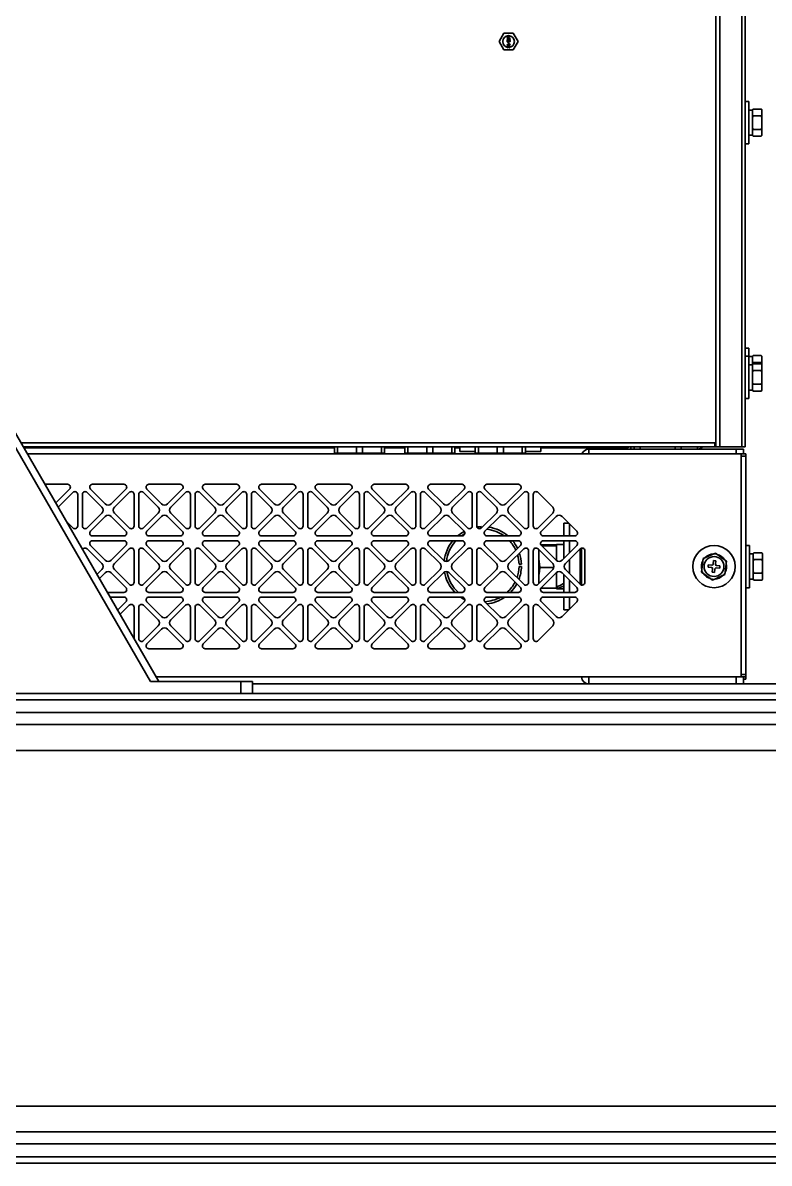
# Model space of a CAD drawing. Header units: millimetres. Extents: x 32496 to 166256, y 3504 to 23939.
# Drawn here: x 48378.8 to 48696.6, y 15003.3 to 15488.8 of the extents above; entities that cross this region are included whole.
import ezdxf

# ---------------------------------------------------------------- set-up
doc = ezdxf.new("R2010")
doc.units = ezdxf.units.MM
doc.layers.get('0').update_dxf_attribs({"lineweight": 35})

msp = doc.modelspace()

# ---------------------------------------------------------------- linework, layer by layer
at = {"linetype": 'Continuous'}
for p, q in [((48673.94, 15308.349), (48673.94, 17321.349)), ((48675.64, 17321.349), (48675.64, 15308.349)), ((48684.94, 15308.349), (48684.94, 16303.849)), ((47936.64, 16074.374), (48436.64, 15208.349)), ((47936.64, 16068.374), (48433.176, 15208.349)), ((48686.34, 15693.718), (48686.34, 15448.981)), ((48581.598, 15480.849), (48583.619, 15484.349)), ((48587.66, 15484.349), (48583.619, 15484.349)), ((48584.99, 15483.049), (48586.29, 15483.049)), ((48584.99, 15482.886), (48584.99, 15483.049)), ((48586.013, 15482.886), (48584.99, 15482.886)), ((48586.013, 15482.886), (48584.99, 15482.507)), ((48584.99, 15482.29), (48584.99, 15482.507)), ((48584.99, 15482.29), (48586.013, 15481.911)), ((48584.99, 15481.911), (48586.013, 15481.911)), ((48584.99, 15481.749), (48584.99, 15481.911)), ((48586.29, 15481.749), (48584.99, 15481.749)), ((48585.128, 15482.399), (48586.29, 15482.805)), ((48586.29, 15481.992), (48585.128, 15482.399)), ((48586.29, 15483.049), (48586.29, 15482.805)), ((48586.29, 15481.992), (48586.29, 15481.749)), ((48587.66, 15484.349), (48589.681, 15480.849)), ((48583.619, 15477.349), (48581.598, 15480.849)), ((48583.619, 15477.349), (48587.66, 15477.349)), ((48585.017, 15481.234), (48584.99, 15481.099)), ((48584.99, 15480.963), (48584.99, 15481.099)), ((48584.99, 15480.963), (48585.017, 15480.828)), ((48584.99, 15479.582), (48586.068, 15479.582)), ((48584.99, 15479.419), (48584.99, 15479.582)), ((48586.29, 15479.419), (48584.99, 15479.419)), ((48584.99, 15479.203), (48585.128, 15479.203)), ((48584.99, 15478.228), (48584.99, 15479.203)), ((48585.128, 15478.228), (48584.99, 15478.228)), ((48585.1, 15481.369), (48585.017, 15481.234)), ((48585.017, 15480.828), (48585.1, 15480.692)), ((48585.211, 15481.451), (48585.1, 15481.369)), ((48585.1, 15480.692), (48585.211, 15480.611)), ((48585.128, 15481.126), (48585.156, 15481.207)), ((48585.128, 15481.126), (48585.128, 15480.936)), ((48585.156, 15480.855), (48585.128, 15480.936)), ((48585.82, 15478.444), (48585.128, 15479.203)), ((48585.128, 15478.986), (48585.737, 15478.309)), ((48585.128, 15478.986), (48585.128, 15478.228)), ((48585.156, 15481.207), (48585.211, 15481.288)), ((48585.211, 15480.774), (48585.156, 15480.855)), ((48585.349, 15481.505), (48585.211, 15481.451)), ((48585.211, 15481.288), (48585.294, 15481.342)), ((48585.294, 15480.719), (48585.211, 15480.774)), ((48585.211, 15480.611), (48585.349, 15480.557)), ((48585.294, 15481.342), (48585.377, 15481.369)), ((48585.377, 15480.692), (48585.294, 15480.719)), ((48585.543, 15481.532), (48585.349, 15481.505)), ((48585.488, 15480.557), (48585.349, 15480.557)), ((48585.46, 15481.369), (48585.377, 15481.369)), ((48585.377, 15480.692), (48585.46, 15480.692)), ((48585.405, 15480.178), (48585.598, 15480.178)), ((48585.405, 15480.124), (48585.405, 15480.178)), ((48585.598, 15480.124), (48585.405, 15480.124)), ((48585.46, 15481.369), (48585.543, 15481.342)), ((48585.543, 15480.719), (48585.46, 15480.692)), ((48585.488, 15480.34), (48585.46, 15480.313)), ((48585.46, 15480.313), (48585.598, 15480.178)), ((48585.598, 15480.124), (48585.46, 15479.988)), ((48585.46, 15479.988), (48585.488, 15479.961)), ((48585.488, 15480.557), (48585.626, 15480.611)), ((48585.654, 15480.178), (48585.488, 15480.34)), ((48585.488, 15479.961), (48585.654, 15480.124)), ((48585.543, 15481.532), (48585.737, 15481.532)), ((48585.543, 15481.342), (48585.598, 15481.288)), ((48585.598, 15480.774), (48585.543, 15480.719)), ((48585.598, 15481.288), (48585.654, 15481.207)), ((48585.654, 15480.855), (48585.598, 15480.774)), ((48585.626, 15480.611), (48585.709, 15480.692)), ((48585.654, 15481.207), (48585.681, 15481.126)), ((48585.681, 15480.936), (48585.654, 15480.855)), ((48585.82, 15480.34), (48585.654, 15480.178)), ((48585.654, 15480.124), (48585.82, 15479.961)), ((48585.737, 15481.397), (48585.681, 15481.397)), ((48585.792, 15481.234), (48585.681, 15481.397)), ((48585.681, 15480.936), (48585.681, 15481.126)), ((48585.709, 15480.692), (48585.792, 15480.828)), ((48585.709, 15480.178), (48585.847, 15480.313)), ((48585.709, 15480.178), (48585.903, 15480.178)), ((48585.903, 15480.124), (48585.709, 15480.124)), ((48585.847, 15479.988), (48585.709, 15480.124)), ((48585.93, 15481.505), (48585.737, 15481.532)), ((48585.737, 15481.397), (48585.903, 15481.369)), ((48585.737, 15478.309), (48585.82, 15478.255)), ((48585.82, 15481.099), (48585.792, 15481.234)), ((48585.792, 15480.828), (48585.82, 15480.963)), ((48585.82, 15481.099), (48585.82, 15480.963)), ((48585.847, 15480.313), (48585.82, 15480.34)), ((48585.82, 15479.961), (48585.847, 15479.988)), ((48585.93, 15478.39), (48585.82, 15478.444)), ((48585.82, 15478.255), (48585.93, 15478.228)), ((48585.875, 15479.744), (48586.096, 15479.744)), ((48585.875, 15479.744), (48586.068, 15479.582)), ((48585.903, 15481.369), (48585.986, 15481.342)), ((48585.903, 15480.178), (48585.903, 15480.124)), ((48586.068, 15481.451), (48585.93, 15481.505)), ((48585.93, 15478.39), (48585.986, 15478.39)), ((48585.986, 15478.228), (48585.93, 15478.228)), ((48585.986, 15481.342), (48586.068, 15481.288)), ((48586.068, 15480.801), (48585.986, 15480.747)), ((48585.986, 15480.611), (48585.986, 15480.747)), ((48585.986, 15480.611), (48586.068, 15480.638)), ((48586.096, 15479.149), (48585.986, 15479.176)), ((48585.986, 15479.04), (48585.986, 15479.176)), ((48585.986, 15479.04), (48586.068, 15478.986)), ((48586.068, 15478.444), (48585.986, 15478.39)), ((48585.986, 15478.228), (48586.096, 15478.255)), ((48586.179, 15481.369), (48586.068, 15481.451)), ((48586.068, 15481.288), (48586.124, 15481.207)), ((48586.124, 15480.882), (48586.068, 15480.801)), ((48586.068, 15480.638), (48586.179, 15480.719)), ((48586.068, 15478.986), (48586.124, 15478.905)), ((48586.124, 15478.526), (48586.068, 15478.444)), ((48586.29, 15479.582), (48586.096, 15479.744)), ((48586.207, 15479.04), (48586.096, 15479.149)), ((48586.096, 15478.255), (48586.207, 15478.363)), ((48586.124, 15481.207), (48586.151, 15481.126)), ((48586.151, 15480.963), (48586.124, 15480.882)), ((48586.124, 15478.905), (48586.151, 15478.769)), ((48586.151, 15478.661), (48586.124, 15478.526)), ((48586.151, 15480.963), (48586.151, 15481.126)), ((48586.151, 15478.661), (48586.151, 15478.769)), ((48586.262, 15481.234), (48586.179, 15481.369)), ((48586.179, 15480.719), (48586.262, 15480.855)), ((48586.262, 15478.932), (48586.207, 15479.04)), ((48586.207, 15478.363), (48586.262, 15478.472)), ((48586.29, 15481.099), (48586.262, 15481.234)), ((48586.262, 15480.855), (48586.29, 15480.99)), ((48586.29, 15478.742), (48586.262, 15478.932)), ((48586.262, 15478.472), (48586.29, 15478.634)), ((48586.29, 15481.099), (48586.29, 15480.99)), ((48586.29, 15479.582), (48586.29, 15479.419)), ((48586.29, 15478.742), (48586.29, 15478.634)), ((48589.681, 15480.849), (48587.66, 15477.349)), ((48686.34, 15455.349), (48687.94, 15455.349)), ((48687.94, 15437.349), (48687.94, 15455.349)), ((48686.34, 15448.981), (48686.34, 15443.718)), ((48687.94, 15451.699), (48689.54, 15451.699)), ((48689.54, 15451.822), (48689.84, 15452.122)), ((48689.54, 15440.875), (48689.54, 15451.822)), ((48689.84, 15452.122), (48693.24, 15452.122)), ((48689.84, 15449.235), (48693.24, 15449.235)), ((48693.54, 15451.822), (48693.24, 15452.122)), ((48693.54, 15440.875), (48693.54, 15451.822)), ((48686.34, 15443.718), (48686.34, 15308.349)), ((48689.84, 15443.462), (48693.24, 15443.462)), ((48687.94, 15440.999), (48689.54, 15440.999)), ((48689.54, 15440.875), (48689.84, 15440.575)), ((48689.84, 15440.575), (48693.24, 15440.575)), ((48693.54, 15440.875), (48693.24, 15440.575)), ((48686.34, 15437.349), (48687.94, 15437.349)), ((48686.34, 15350.349), (48687.94, 15350.349)), ((48686.34, 15346.849), (48687.94, 15346.849)), ((48687.94, 15346.849), (48687.94, 15350.349)), ((48687.94, 15328.849), (48687.94, 15346.849)), ((48687.94, 15346.699), (48689.54, 15346.699)), ((48689.54, 15346.822), (48689.811, 15347.093)), ((48689.54, 15343.322), (48689.54, 15346.822)), ((48689.84, 15347.122), (48693.24, 15347.122)), ((48693.54, 15346.822), (48693.269, 15347.093)), ((48693.54, 15343.322), (48693.54, 15346.822)), ((48687.94, 15343.199), (48689.54, 15343.199)), ((48689.54, 15343.322), (48689.84, 15343.622)), ((48689.54, 15332.375), (48689.54, 15343.322)), ((48689.84, 15344.191), (48693.24, 15344.191)), ((48689.84, 15343.622), (48693.24, 15343.622)), ((48693.54, 15343.322), (48693.24, 15343.622)), ((48693.54, 15332.375), (48693.54, 15343.322)), ((48689.84, 15340.735), (48693.24, 15340.735)), ((48687.94, 15332.499), (48689.54, 15332.499)), ((48689.54, 15332.375), (48689.84, 15332.075)), ((48689.84, 15334.962), (48693.24, 15334.962)), ((48689.84, 15332.075), (48693.24, 15332.075)), ((48693.54, 15332.375), (48693.24, 15332.075)), ((48686.34, 15328.849), (48687.94, 15328.849)), ((48377.923, 15310.049), (48673.44, 15310.049)), ((48378.905, 15308.349), (48675.64, 15308.349)), ((48511.473, 15307.849), (48379.193, 15307.849)), ((48511.473, 15305.582), (48511.473, 15308.349)), ((48512.792, 15305.582), (48512.792, 15308.349)), ((48520.821, 15305.582), (48520.821, 15308.349)), ((48523.458, 15305.582), (48523.458, 15308.349)), ((48531.488, 15305.582), (48531.488, 15308.349)), ((48532.806, 15305.582), (48532.806, 15308.349)), ((48541.473, 15307.849), (48532.806, 15307.849)), ((48541.473, 15305.582), (48541.473, 15308.349)), ((48542.792, 15305.582), (48542.792, 15308.349)), ((48550.821, 15305.582), (48550.821, 15308.349)), ((48553.458, 15305.582), (48553.458, 15308.349)), ((48561.488, 15305.582), (48561.488, 15308.349)), ((48562.806, 15305.582), (48562.806, 15308.349)), ((48564.89, 15307.849), (48562.806, 15307.849)), ((48564.89, 15306.349), (48564.89, 15308.349)), ((48571.473, 15305.582), (48571.473, 15308.349)), ((48572.792, 15305.582), (48572.792, 15308.349)), ((48580.821, 15305.582), (48580.821, 15308.349)), ((48583.458, 15305.582), (48583.458, 15308.349)), ((48591.488, 15305.582), (48591.488, 15308.349)), ((48592.806, 15305.582), (48592.806, 15308.349)), ((48599.39, 15306.349), (48599.39, 15308.349)), ((48636.64, 15307.849), (48599.39, 15307.849)), ((48685.64, 15307.349), (48619.84, 15307.349)), ((48619.84, 15305.349), (48619.84, 15307.349)), ((48636.24, 15307.349), (48636.24, 15307.849)), ((48636.64, 15307.849), (48636.64, 15308.349)), ((48637.74, 15307.349), (48637.74, 15308.349)), ((48639.14, 15307.349), (48639.14, 15308.349)), ((48641.64, 15307.349), (48641.64, 15308.349)), ((48656.64, 15307.349), (48656.64, 15308.349)), ((48659.14, 15307.349), (48659.14, 15308.349)), ((48666.14, 15308.349), (48666.14, 15307.349)), ((48673.44, 15308.349), (48673.44, 15310.049)), ((48675.64, 15308.349), (48686.34, 15308.349)), ((48682.64, 15305.349), (48682.64, 15307.349)), ((48685.64, 15307.349), (48685.64, 15305.349)), ((48380.637, 15305.349), (48686.64, 15305.349)), ((48511.473, 15305.582), (48532.806, 15305.582)), ((48541.473, 15305.582), (48562.806, 15305.582)), ((48564.89, 15306.349), (48571.473, 15306.349)), ((48571.473, 15305.582), (48592.806, 15305.582)), ((48592.806, 15306.349), (48599.39, 15306.349)), ((48684.64, 15304.349), (48684.64, 15305.349)), ((48686.64, 15304.349), (48684.64, 15304.349)), ((48684.64, 15211.349), (48684.64, 15304.349)), ((48686.64, 15210.349), (48686.64, 15305.349)), ((48397.828, 15292.349), (48388.142, 15292.349)), ((48421.828, 15292.349), (48408.451, 15292.349)), ((48445.828, 15292.349), (48432.451, 15292.349)), ((48469.828, 15292.349), (48456.451, 15292.349)), ((48493.828, 15292.349), (48480.451, 15292.349)), ((48517.828, 15292.349), (48504.451, 15292.349)), ((48541.828, 15292.349), (48528.451, 15292.349)), ((48565.828, 15292.349), (48552.451, 15292.349)), ((48589.828, 15292.349), (48576.451, 15292.349)), ((48392.748, 15284.371), (48398.677, 15290.3)), ((48400.091, 15288.886), (48393.827, 15282.621)), ((48402.14, 15274.66), (48402.14, 15288.037)), ((48404.14, 15288.037), (48404.14, 15274.66)), ((48412.453, 15282.621), (48406.188, 15288.886)), ((48407.603, 15290.3), (48413.867, 15284.036)), ((48416.413, 15284.036), (48422.677, 15290.3)), ((48424.091, 15288.886), (48417.827, 15282.621)), ((48426.14, 15274.66), (48426.14, 15288.037)), ((48428.14, 15288.037), (48428.14, 15274.66)), ((48436.453, 15282.621), (48430.188, 15288.886)), ((48431.603, 15290.3), (48437.867, 15284.036)), ((48440.413, 15284.036), (48446.677, 15290.3)), ((48448.091, 15288.886), (48441.827, 15282.621)), ((48450.14, 15274.66), (48450.14, 15288.037)), ((48452.14, 15288.037), (48452.14, 15274.66)), ((48460.453, 15282.621), (48454.188, 15288.886)), ((48455.603, 15290.3), (48461.867, 15284.036)), ((48464.413, 15284.036), (48470.677, 15290.3)), ((48472.091, 15288.886), (48465.827, 15282.621)), ((48474.14, 15274.66), (48474.14, 15288.037)), ((48476.14, 15288.037), (48476.14, 15274.66)), ((48484.453, 15282.621), (48478.188, 15288.886)), ((48479.603, 15290.3), (48485.867, 15284.036)), ((48488.413, 15284.036), (48494.677, 15290.3)), ((48496.091, 15288.886), (48489.827, 15282.621)), ((48498.14, 15274.66), (48498.14, 15288.037)), ((48500.14, 15288.037), (48500.14, 15274.66)), ((48508.453, 15282.621), (48502.188, 15288.886)), ((48503.603, 15290.3), (48509.867, 15284.036)), ((48512.413, 15284.036), (48518.677, 15290.3)), ((48520.091, 15288.886), (48513.827, 15282.621)), ((48522.14, 15274.66), (48522.14, 15288.037)), ((48524.14, 15288.037), (48524.14, 15274.66)), ((48532.453, 15282.621), (48526.188, 15288.886)), ((48527.603, 15290.3), (48533.867, 15284.036)), ((48536.413, 15284.036), (48542.677, 15290.3)), ((48544.091, 15288.886), (48537.827, 15282.621)), ((48546.14, 15274.66), (48546.14, 15288.037)), ((48548.14, 15288.037), (48548.14, 15274.66)), ((48556.453, 15282.621), (48550.188, 15288.886)), ((48551.603, 15290.3), (48557.867, 15284.036)), ((48560.413, 15284.036), (48566.677, 15290.3)), ((48568.091, 15288.886), (48561.827, 15282.621)), ((48570.14, 15274.66), (48570.14, 15288.037)), ((48572.14, 15288.037), (48572.14, 15274.66)), ((48580.453, 15282.621), (48574.188, 15288.886)), ((48575.603, 15290.3), (48581.867, 15284.036)), ((48584.413, 15284.036), (48590.677, 15290.3)), ((48592.091, 15288.886), (48585.827, 15282.621)), ((48594.14, 15274.66), (48594.14, 15288.037)), ((48596.14, 15288.037), (48596.14, 15274.66)), ((48604.453, 15282.621), (48598.188, 15288.886)), ((48406.188, 15273.811), (48412.453, 15280.076)), ((48413.867, 15278.662), (48407.603, 15272.397)), ((48422.677, 15272.397), (48416.413, 15278.662)), ((48417.827, 15280.076), (48424.091, 15273.811)), ((48430.188, 15273.811), (48436.453, 15280.076)), ((48437.867, 15278.662), (48431.603, 15272.397)), ((48446.677, 15272.397), (48440.413, 15278.662)), ((48441.827, 15280.076), (48448.091, 15273.811)), ((48454.188, 15273.811), (48460.453, 15280.076)), ((48461.867, 15278.662), (48455.603, 15272.397)), ((48470.677, 15272.397), (48464.413, 15278.662)), ((48465.827, 15280.076), (48472.091, 15273.811)), ((48478.188, 15273.811), (48484.453, 15280.076)), ((48485.867, 15278.662), (48479.603, 15272.397)), ((48494.677, 15272.397), (48488.413, 15278.662)), ((48489.827, 15280.076), (48496.091, 15273.811)), ((48502.188, 15273.811), (48508.453, 15280.076)), ((48509.867, 15278.662), (48503.603, 15272.397)), ((48518.677, 15272.397), (48512.413, 15278.662)), ((48513.827, 15280.076), (48520.091, 15273.811)), ((48526.188, 15273.811), (48532.453, 15280.076)), ((48533.867, 15278.662), (48527.603, 15272.397)), ((48542.677, 15272.397), (48536.413, 15278.662)), ((48537.827, 15280.076), (48544.091, 15273.811)), ((48550.188, 15273.811), (48556.453, 15280.076)), ((48557.867, 15278.662), (48551.603, 15272.397)), ((48566.677, 15272.397), (48560.413, 15278.662)), ((48561.827, 15280.076), (48568.091, 15273.811)), ((48574.188, 15273.811), (48580.453, 15280.076)), ((48581.867, 15278.662), (48575.603, 15272.397)), ((48590.677, 15272.397), (48584.413, 15278.662)), ((48585.827, 15280.076), (48592.091, 15273.811)), ((48598.188, 15273.811), (48604.453, 15280.076)), ((48605.867, 15278.662), (48599.603, 15272.397)), ((48614.677, 15272.397), (48608.413, 15278.662)), ((48397.142, 15276.76), (48400.091, 15273.811)), ((48574.14, 15273.772), (48574.14, 15274.341)), ((48609.14, 15275.849), (48611.226, 15275.849)), ((48609.14, 15275.849), (48609.14, 15270.349)), ((48611.64, 15270.349), (48611.64, 15275.434)), ((48408.451, 15270.349), (48421.828, 15270.349)), ((48421.828, 15268.349), (48408.451, 15268.349)), ((48432.451, 15270.349), (48445.828, 15270.349)), ((48445.828, 15268.349), (48432.451, 15268.349)), ((48456.451, 15270.349), (48469.828, 15270.349)), ((48469.828, 15268.349), (48456.451, 15268.349)), ((48480.451, 15270.349), (48493.828, 15270.349)), ((48493.828, 15268.349), (48480.451, 15268.349)), ((48504.451, 15270.349), (48517.828, 15270.349)), ((48517.828, 15268.349), (48504.451, 15268.349)), ((48528.451, 15270.349), (48541.828, 15270.349)), ((48541.828, 15268.349), (48528.451, 15268.349)), ((48552.451, 15270.349), (48565.828, 15270.349)), ((48565.828, 15268.349), (48552.451, 15268.349)), ((48576.451, 15270.349), (48589.828, 15270.349)), ((48589.828, 15268.349), (48576.451, 15268.349)), ((48600.451, 15270.349), (48613.828, 15270.349)), ((48613.828, 15268.349), (48600.451, 15268.349)), ((48609.14, 15268.349), (48609.14, 15260.763)), ((48611.64, 15263.263), (48611.64, 15268.349)), ((48412.453, 15258.621), (48406.188, 15264.886)), ((48407.603, 15266.3), (48413.867, 15260.036)), ((48416.413, 15260.036), (48422.677, 15266.3)), ((48424.091, 15264.886), (48417.827, 15258.621)), ((48426.14, 15250.66), (48426.14, 15264.037)), ((48428.14, 15264.037), (48428.14, 15250.66)), ((48436.453, 15258.621), (48430.188, 15264.886)), ((48431.603, 15266.3), (48437.867, 15260.036)), ((48440.413, 15260.036), (48446.677, 15266.3)), ((48448.091, 15264.886), (48441.827, 15258.621)), ((48450.14, 15250.66), (48450.14, 15264.037)), ((48452.14, 15264.037), (48452.14, 15250.66)), ((48460.453, 15258.621), (48454.188, 15264.886)), ((48455.603, 15266.3), (48461.867, 15260.036)), ((48464.413, 15260.036), (48470.677, 15266.3)), ((48472.091, 15264.886), (48465.827, 15258.621)), ((48474.14, 15250.66), (48474.14, 15264.037)), ((48476.14, 15264.037), (48476.14, 15250.66)), ((48484.453, 15258.621), (48478.188, 15264.886)), ((48479.603, 15266.3), (48485.867, 15260.036)), ((48488.413, 15260.036), (48494.677, 15266.3)), ((48496.091, 15264.886), (48489.827, 15258.621)), ((48498.14, 15250.66), (48498.14, 15264.037)), ((48500.14, 15264.037), (48500.14, 15250.66)), ((48508.453, 15258.621), (48502.188, 15264.886)), ((48503.603, 15266.3), (48509.867, 15260.036)), ((48512.413, 15260.036), (48518.677, 15266.3)), ((48520.091, 15264.886), (48513.827, 15258.621)), ((48522.14, 15250.66), (48522.14, 15264.037)), ((48524.14, 15264.037), (48524.14, 15250.66)), ((48532.453, 15258.621), (48526.188, 15264.886)), ((48527.603, 15266.3), (48533.867, 15260.036)), ((48536.413, 15260.036), (48542.677, 15266.3)), ((48544.091, 15264.886), (48537.827, 15258.621)), ((48546.14, 15250.66), (48546.14, 15264.037)), ((48548.14, 15264.037), (48548.14, 15250.66)), ((48556.453, 15258.621), (48550.188, 15264.886)), ((48551.603, 15266.3), (48557.867, 15260.036)), ((48560.413, 15260.036), (48566.677, 15266.3)), ((48568.091, 15264.886), (48561.827, 15258.621)), ((48570.14, 15250.66), (48570.14, 15264.037)), ((48572.14, 15264.037), (48572.14, 15250.66)), ((48580.453, 15258.621), (48574.188, 15264.886)), ((48575.603, 15266.3), (48581.867, 15260.036)), ((48584.413, 15260.036), (48590.677, 15266.3)), ((48592.091, 15264.886), (48585.827, 15258.621)), ((48594.14, 15250.66), (48594.14, 15264.037)), ((48596.14, 15264.037), (48596.14, 15250.66)), ((48604.453, 15258.621), (48598.188, 15264.886)), ((48598.54, 15264.534), (48598.54, 15250.163)), ((48599.416, 15266.551), (48606.04, 15266.551)), ((48599.603, 15266.3), (48605.867, 15260.036)), ((48599.771, 15266.132), (48606.04, 15266.132)), ((48609.14, 15266.799), (48606.04, 15266.799)), ((48606.04, 15266.799), (48606.04, 15266.228)), ((48606.04, 15264.037), (48606.04, 15266.228)), ((48606.04, 15264.037), (48606.04, 15259.894)), ((48608.413, 15260.036), (48614.677, 15266.3)), ((48616.091, 15264.886), (48609.827, 15258.621)), ((48616.14, 15264.925), (48616.14, 15249.772)), ((48616.64, 15264.849), (48616.14, 15264.849)), ((48616.64, 15249.505), (48616.64, 15265.192)), ((48618.14, 15250.66), (48618.14, 15264.037)), ((48686.64, 15266.349), (48688.24, 15266.349)), ((48688.24, 15248.349), (48688.24, 15266.349)), ((48590.132, 15258.349), (48591.132, 15258.349)), ((48611.64, 15254.263), (48611.64, 15260.434)), ((48667.861, 15255.009), (48668.475, 15260.75)), ((48668.475, 15260.75), (48673.753, 15263.089)), ((48672.749, 15258.396), (48672.908, 15259.888)), ((48672.908, 15259.888), (48673.903, 15259.781)), ((48673.903, 15259.781), (48673.743, 15258.29)), ((48673.753, 15263.089), (48678.418, 15259.688)), ((48677.805, 15253.947), (48678.418, 15259.688)), ((48688.24, 15262.699), (48689.84, 15262.699)), ((48689.84, 15262.822), (48690.092, 15263.075)), ((48689.84, 15251.875), (48689.84, 15262.822)), ((48690.092, 15263.075), (48690.14, 15263.122)), ((48690.14, 15263.122), (48693.54, 15263.122)), ((48690.14, 15260.307), (48693.54, 15260.307)), ((48693.587, 15263.075), (48693.54, 15263.122)), ((48693.84, 15262.822), (48693.587, 15263.075)), ((48693.84, 15251.875), (48693.84, 15262.822)), ((48410.317, 15253.94), (48412.453, 15256.076)), ((48413.867, 15254.662), (48411.353, 15252.147)), ((48422.677, 15248.397), (48416.413, 15254.662)), ((48417.827, 15256.076), (48424.091, 15249.811)), ((48430.188, 15249.811), (48436.453, 15256.076)), ((48437.867, 15254.662), (48431.603, 15248.397)), ((48446.677, 15248.397), (48440.413, 15254.662)), ((48441.827, 15256.076), (48448.091, 15249.811)), ((48454.188, 15249.811), (48460.453, 15256.076)), ((48461.867, 15254.662), (48455.603, 15248.397)), ((48470.677, 15248.397), (48464.413, 15254.662)), ((48465.827, 15256.076), (48472.091, 15249.811)), ((48478.188, 15249.811), (48484.453, 15256.076)), ((48485.867, 15254.662), (48479.603, 15248.397)), ((48494.677, 15248.397), (48488.413, 15254.662)), ((48489.827, 15256.076), (48496.091, 15249.811)), ((48502.188, 15249.811), (48508.453, 15256.076)), ((48509.867, 15254.662), (48503.603, 15248.397)), ((48518.677, 15248.397), (48512.413, 15254.662)), ((48513.827, 15256.076), (48520.091, 15249.811)), ((48526.188, 15249.811), (48532.453, 15256.076)), ((48533.867, 15254.662), (48527.603, 15248.397)), ((48542.677, 15248.397), (48536.413, 15254.662)), ((48537.827, 15256.076), (48544.091, 15249.811)), ((48550.188, 15249.811), (48556.453, 15256.076)), ((48557.867, 15254.662), (48551.603, 15248.397)), ((48566.677, 15248.397), (48560.413, 15254.662)), ((48561.827, 15256.076), (48568.091, 15249.811)), ((48574.188, 15249.811), (48580.453, 15256.076)), ((48581.867, 15254.662), (48575.603, 15248.397)), ((48590.677, 15248.397), (48584.413, 15254.662)), ((48585.827, 15256.076), (48592.091, 15249.811)), ((48591.132, 15257.349), (48590.132, 15257.349)), ((48598.188, 15249.811), (48604.453, 15256.076)), ((48599.047, 15256.93), (48604.925, 15256.93)), ((48605.867, 15254.662), (48599.603, 15248.397)), ((48606.04, 15254.803), (48606.04, 15250.152)), ((48614.677, 15248.397), (48608.413, 15254.662)), ((48609.14, 15253.934), (48609.14, 15246.349)), ((48609.827, 15256.076), (48616.091, 15249.811)), ((48672.526, 15251.608), (48667.861, 15255.009)), ((48670.601, 15257.117), (48670.707, 15258.111)), ((48672.092, 15256.958), (48670.601, 15257.117)), ((48670.707, 15258.111), (48672.199, 15257.952)), ((48672.377, 15254.916), (48672.536, 15256.407)), ((48673.371, 15254.81), (48672.377, 15254.916)), ((48677.805, 15253.947), (48672.526, 15251.608)), ((48673.531, 15256.301), (48673.371, 15254.81)), ((48675.572, 15256.586), (48674.081, 15256.745)), ((48674.187, 15257.74), (48675.679, 15257.58)), ((48675.679, 15257.58), (48675.572, 15256.586)), ((48690.14, 15254.535), (48693.54, 15254.535)), ((48606.04, 15248.146), (48606.04, 15250.152)), ((48611.64, 15246.349), (48611.64, 15251.434)), ((48616.14, 15249.849), (48616.64, 15249.849)), ((48688.24, 15251.999), (48689.84, 15251.999)), ((48689.84, 15251.875), (48690.092, 15251.622)), ((48690.14, 15251.576), (48693.54, 15251.576)), ((48693.84, 15251.875), (48693.587, 15251.622)), ((48414.7, 15246.349), (48421.828, 15246.349)), ((48421.828, 15244.349), (48415.855, 15244.349)), ((48432.451, 15246.349), (48445.828, 15246.349)), ((48445.828, 15244.349), (48432.451, 15244.349)), ((48456.451, 15246.349), (48469.828, 15246.349)), ((48469.828, 15244.349), (48456.451, 15244.349)), ((48480.451, 15246.349), (48493.828, 15246.349)), ((48493.828, 15244.349), (48480.451, 15244.349)), ((48504.451, 15246.349), (48517.828, 15246.349)), ((48517.828, 15244.349), (48504.451, 15244.349)), ((48528.451, 15246.349), (48541.828, 15246.349)), ((48541.828, 15244.349), (48528.451, 15244.349)), ((48552.451, 15246.349), (48565.828, 15246.349)), ((48565.828, 15244.349), (48552.451, 15244.349)), ((48576.451, 15246.349), (48589.828, 15246.349)), ((48589.828, 15244.349), (48576.451, 15244.349)), ((48599.416, 15248.146), (48606.04, 15248.146)), ((48600.451, 15246.349), (48613.828, 15246.349)), ((48613.828, 15244.349), (48600.451, 15244.349)), ((48606.04, 15248.146), (48606.04, 15247.899)), ((48609.14, 15247.899), (48606.04, 15247.899)), ((48609.14, 15244.349), (48609.14, 15238.849)), ((48611.64, 15239.263), (48611.64, 15244.349)), ((48686.64, 15248.349), (48688.24, 15248.349)), ((48419.102, 15238.725), (48422.677, 15242.3)), ((48424.091, 15240.886), (48420.137, 15236.932)), ((48426.14, 15226.66), (48426.14, 15240.037)), ((48428.14, 15240.037), (48428.14, 15226.66)), ((48436.453, 15234.621), (48430.188, 15240.886)), ((48431.603, 15242.3), (48437.867, 15236.036)), ((48440.413, 15236.036), (48446.677, 15242.3)), ((48448.091, 15240.886), (48441.827, 15234.621)), ((48450.14, 15226.66), (48450.14, 15240.037)), ((48452.14, 15240.037), (48452.14, 15226.66)), ((48460.453, 15234.621), (48454.188, 15240.886)), ((48455.603, 15242.3), (48461.867, 15236.036)), ((48464.413, 15236.036), (48470.677, 15242.3)), ((48472.091, 15240.886), (48465.827, 15234.621)), ((48474.14, 15226.66), (48474.14, 15240.037)), ((48476.14, 15240.037), (48476.14, 15226.66)), ((48484.453, 15234.621), (48478.188, 15240.886)), ((48479.603, 15242.3), (48485.867, 15236.036)), ((48488.413, 15236.036), (48494.677, 15242.3)), ((48496.091, 15240.886), (48489.827, 15234.621)), ((48498.14, 15226.66), (48498.14, 15240.037)), ((48500.14, 15240.037), (48500.14, 15226.66)), ((48508.453, 15234.621), (48502.188, 15240.886)), ((48503.603, 15242.3), (48509.867, 15236.036)), ((48512.413, 15236.036), (48518.677, 15242.3)), ((48520.091, 15240.886), (48513.827, 15234.621)), ((48522.14, 15226.66), (48522.14, 15240.037)), ((48524.14, 15240.037), (48524.14, 15226.66)), ((48532.453, 15234.621), (48526.188, 15240.886)), ((48527.603, 15242.3), (48533.867, 15236.036)), ((48536.413, 15236.036), (48542.677, 15242.3)), ((48544.091, 15240.886), (48537.827, 15234.621)), ((48546.14, 15226.66), (48546.14, 15240.037)), ((48548.14, 15240.037), (48548.14, 15226.66)), ((48556.453, 15234.621), (48550.188, 15240.886)), ((48551.603, 15242.3), (48557.867, 15236.036)), ((48560.413, 15236.036), (48566.677, 15242.3)), ((48568.091, 15240.886), (48561.827, 15234.621)), ((48570.14, 15226.66), (48570.14, 15240.037)), ((48572.14, 15240.037), (48572.14, 15226.66)), ((48580.453, 15234.621), (48574.188, 15240.886)), ((48575.603, 15242.3), (48581.867, 15236.036)), ((48584.413, 15236.036), (48590.677, 15242.3)), ((48592.091, 15240.886), (48585.827, 15234.621)), ((48594.14, 15226.66), (48594.14, 15240.037)), ((48596.14, 15240.037), (48596.14, 15226.66)), ((48604.453, 15234.621), (48598.188, 15240.886)), ((48599.603, 15242.3), (48605.867, 15236.036)), ((48608.413, 15236.036), (48614.677, 15242.3)), ((48609.14, 15238.849), (48611.226, 15238.849)), ((48430.188, 15225.811), (48436.453, 15232.076)), ((48437.867, 15230.662), (48431.603, 15224.397)), ((48446.677, 15224.397), (48440.413, 15230.662)), ((48441.827, 15232.076), (48448.091, 15225.811)), ((48454.188, 15225.811), (48460.453, 15232.076)), ((48461.867, 15230.662), (48455.603, 15224.397)), ((48470.677, 15224.397), (48464.413, 15230.662)), ((48465.827, 15232.076), (48472.091, 15225.811)), ((48478.188, 15225.811), (48484.453, 15232.076)), ((48485.867, 15230.662), (48479.603, 15224.397)), ((48494.677, 15224.397), (48488.413, 15230.662)), ((48489.827, 15232.076), (48496.091, 15225.811)), ((48502.188, 15225.811), (48508.453, 15232.076)), ((48509.867, 15230.662), (48503.603, 15224.397)), ((48518.677, 15224.397), (48512.413, 15230.662)), ((48513.827, 15232.076), (48520.091, 15225.811)), ((48526.188, 15225.811), (48532.453, 15232.076)), ((48533.867, 15230.662), (48527.603, 15224.397)), ((48542.677, 15224.397), (48536.413, 15230.662)), ((48537.827, 15232.076), (48544.091, 15225.811)), ((48550.188, 15225.811), (48556.453, 15232.076)), ((48557.867, 15230.662), (48551.603, 15224.397)), ((48566.677, 15224.397), (48560.413, 15230.662)), ((48561.827, 15232.076), (48568.091, 15225.811)), ((48574.188, 15225.811), (48580.453, 15232.076)), ((48581.867, 15230.662), (48575.603, 15224.397)), ((48590.677, 15224.397), (48584.413, 15230.662)), ((48585.827, 15232.076), (48592.091, 15225.811)), ((48598.188, 15225.811), (48604.453, 15232.076)), ((48432.451, 15222.349), (48445.828, 15222.349)), ((48456.451, 15222.349), (48469.828, 15222.349)), ((48480.451, 15222.349), (48493.828, 15222.349)), ((48504.451, 15222.349), (48517.828, 15222.349)), ((48528.451, 15222.349), (48541.828, 15222.349)), ((48552.451, 15222.349), (48565.828, 15222.349)), ((48576.451, 15222.349), (48589.828, 15222.349)), ((48435.485, 15210.349), (48686.64, 15210.349)), ((48619.84, 15210.349), (48619.84, 15207.349)), ((48682.64, 15207.349), (48682.64, 15210.349)), ((48684.64, 15211.349), (48686.64, 15211.349)), ((48684.64, 15210.349), (48684.64, 15211.349)), ((48685.64, 15210.349), (48685.64, 15209.758)), ((48686.64, 15209.349), (48686.64, 15210.349)), ((48433.176, 15208.349), (48476.64, 15208.349)), ((48471.64, 15203.349), (48471.64, 15208.349)), ((48476.64, 15203.349), (48476.64, 15208.349)), ((48891.64, 15207.349), (48476.64, 15207.349)), ((48685.64, 15209.758), (48685.64, 15207.349)), ((48686.64, 15209.349), (48685.64, 15209.349)), ((51717.14, 15200.629), (40048.64, 15200.629)), ((48476.64, 15203.349), (48281.17, 15203.349)), ((48891.64, 15203.349), (48471.64, 15203.349)), ((51717.14, 15195.156), (40048.64, 15195.156)), ((51071.64, 15190.039), (40098.64, 15190.039)), ((51071.64, 15179.094), (40098.64, 15179.094)), ((52008.64, 15027.604), (40172.64, 15027.604)), ((52008.64, 15016.658), (40172.64, 15016.658)), ((52008.64, 15011.541), (40172.64, 15011.541)), ((52008.64, 15006.069), (40172.64, 15006.069)), ((52008.64, 15003.349), (40172.64, 15003.349))]:
    msp.add_line(p, q, dxfattribs=at)
for centre, radius in [((48585.64, 15480.849), 2.5), ((48673.14, 15257.349), 9), ((48673.14, 15257.349), 4.25)]:
    msp.add_circle(centre, radius, dxfattribs=at)
for centre, radius, start, end in [((48690.782, 15449.548), 3.555, 39.13645, 39.50132), ((48692.298, 15443.15), 3.556, 219.13644, 219.50078), ((48692.355, 15344.531), 3.608, 140.86438, 141.29004), ((48693.676, 15343.344), 5.384, 135.4351, 135.87611), ((48689.402, 15343.342), 5.386, 44.1239, 44.56491), ((48690.726, 15344.532), 3.606, 38.70995, 39.13363), ((48690.782, 15341.048), 3.555, 39.13645, 39.50132), ((48692.298, 15334.65), 3.556, 219.13644, 219.50078), ((48619.84, 15304.149), 3.2, 90, 157.85234), ((48666.14, 15310.349), 3, 270, 317.70579), ((48397.828, 15291.149), 1.2, 315, 90), ((48408.451, 15291.149), 1.2, 90, 225), ((48421.828, 15291.149), 1.2, 315, 90), ((48432.451, 15291.149), 1.2, 90, 225), ((48445.828, 15291.149), 1.2, 315, 90), ((48456.451, 15291.149), 1.2, 90, 225), ((48469.828, 15291.149), 1.2, 315, 90), ((48480.451, 15291.149), 1.2, 90, 225), ((48493.828, 15291.149), 1.2, 315, 90), ((48504.451, 15291.149), 1.2, 90, 225), ((48517.828, 15291.149), 1.2, 315, 90), ((48528.451, 15291.149), 1.2, 90, 225), ((48541.828, 15291.149), 1.2, 315, 90), ((48552.451, 15291.149), 1.2, 90, 225), ((48565.828, 15291.149), 1.2, 315, 90), ((48576.451, 15291.149), 1.2, 90, 225), ((48589.828, 15291.149), 1.2, 315, 90), ((48400.94, 15288.037), 1.2, 0, 135), ((48405.34, 15288.037), 1.2, 45, 180), ((48424.94, 15288.037), 1.2, 0, 135), ((48429.34, 15288.037), 1.2, 45, 180), ((48448.94, 15288.037), 1.2, 0, 135), ((48453.34, 15288.037), 1.2, 45, 180), ((48472.94, 15288.037), 1.2, 0, 135), ((48477.34, 15288.037), 1.2, 45, 180), ((48496.94, 15288.037), 1.2, 0, 135), ((48501.34, 15288.037), 1.2, 45, 180), ((48520.94, 15288.037), 1.2, 0, 135), ((48525.34, 15288.037), 1.2, 45, 180), ((48544.94, 15288.037), 1.2, 0, 135), ((48549.34, 15288.037), 1.2, 45, 180), ((48568.94, 15288.037), 1.2, 0, 135), ((48573.34, 15288.037), 1.2, 45, 180), ((48592.94, 15288.037), 1.2, 0, 135), ((48597.34, 15288.037), 1.2, 45, 180), ((48411.18, 15281.349), 1.8, 315, 45), ((48415.14, 15285.308), 1.8, 225, 315), ((48419.1, 15281.349), 1.8, 135, 225), ((48435.18, 15281.349), 1.8, 315, 45), ((48439.14, 15285.308), 1.8, 225, 315), ((48443.1, 15281.349), 1.8, 135, 225), ((48459.18, 15281.349), 1.8, 315, 45), ((48463.14, 15285.308), 1.8, 225, 315), ((48467.1, 15281.349), 1.8, 135, 225), ((48483.18, 15281.349), 1.8, 315, 45), ((48487.14, 15285.308), 1.8, 225, 315), ((48491.1, 15281.349), 1.8, 135, 225), ((48507.18, 15281.349), 1.8, 315, 45), ((48511.14, 15285.308), 1.8, 225, 315), ((48515.1, 15281.349), 1.8, 135, 225), ((48531.18, 15281.349), 1.8, 315, 45), ((48535.14, 15285.308), 1.8, 225, 315), ((48539.1, 15281.349), 1.8, 135, 225), ((48555.18, 15281.349), 1.8, 315, 45), ((48559.14, 15285.308), 1.8, 225, 315), ((48563.1, 15281.349), 1.8, 135, 225), ((48579.18, 15281.349), 1.8, 315, 45), ((48583.14, 15285.308), 1.8, 225, 315), ((48587.1, 15281.349), 1.8, 135, 225), ((48603.18, 15281.349), 1.8, 315, 45), ((48415.14, 15277.389), 1.8, 45, 135), ((48439.14, 15277.389), 1.8, 45, 135), ((48463.14, 15277.389), 1.8, 45, 135), ((48487.14, 15277.389), 1.8, 45, 135), ((48511.14, 15277.389), 1.8, 45, 135), ((48535.14, 15277.389), 1.8, 45, 135), ((48559.14, 15277.389), 1.8, 45, 135), ((48583.14, 15277.389), 1.8, 45, 135), ((48607.14, 15277.389), 1.8, 45, 135), ((48400.94, 15274.66), 1.2, 225, 0), ((48405.34, 15274.66), 1.2, 180, 315), ((48424.94, 15274.66), 1.2, 225, 0), ((48429.34, 15274.66), 1.2, 180, 315), ((48448.94, 15274.66), 1.2, 225, 0), ((48453.34, 15274.66), 1.2, 180, 315), ((48472.94, 15274.66), 1.2, 225, 0), ((48477.34, 15274.66), 1.2, 180, 315), ((48496.94, 15274.66), 1.2, 225, 0), ((48501.34, 15274.66), 1.2, 180, 315), ((48520.94, 15274.66), 1.2, 225, 0), ((48525.34, 15274.66), 1.2, 180, 315), ((48544.94, 15274.66), 1.2, 225, 0), ((48549.34, 15274.66), 1.2, 180, 315), ((48568.94, 15274.66), 1.2, 225, 0), ((48573.34, 15274.66), 1.2, 180, 315), ((48574.64, 15257.849), 16.5, 91.7365, 98.34437), ((48574.64, 15257.849), 15.5, 53.86236, 83.34372), ((48574.64, 15257.849), 16.5, 49.33265, 80.64875), ((48592.94, 15274.66), 1.2, 225, 0), ((48597.34, 15274.66), 1.2, 180, 315), ((48408.451, 15271.549), 1.2, 135, 270), ((48408.451, 15267.149), 1.2, 90, 225), ((48421.828, 15271.549), 1.2, 270, 45), ((48421.828, 15267.149), 1.2, 315, 90), ((48432.451, 15271.549), 1.2, 135, 270), ((48432.451, 15267.149), 1.2, 90, 225), ((48445.828, 15271.549), 1.2, 270, 45), ((48445.828, 15267.149), 1.2, 315, 90), ((48456.451, 15271.549), 1.2, 135, 270), ((48456.451, 15267.149), 1.2, 90, 225), ((48469.828, 15271.549), 1.2, 270, 45), ((48469.828, 15267.149), 1.2, 315, 90), ((48480.451, 15271.549), 1.2, 135, 270), ((48480.451, 15267.149), 1.2, 90, 225), ((48493.828, 15271.549), 1.2, 270, 45), ((48493.828, 15267.149), 1.2, 315, 90), ((48504.451, 15271.549), 1.2, 135, 270), ((48504.451, 15267.149), 1.2, 90, 225), ((48517.828, 15271.549), 1.2, 270, 45), ((48517.828, 15267.149), 1.2, 315, 90), ((48528.451, 15271.549), 1.2, 135, 270), ((48528.451, 15267.149), 1.2, 90, 225), ((48541.828, 15271.549), 1.2, 270, 45), ((48541.828, 15267.149), 1.2, 315, 90), ((48552.451, 15271.549), 1.2, 135, 270), ((48552.451, 15267.149), 1.2, 90, 225), ((48574.64, 15257.849), 16.5, 140.44975, 173.3933), ((48574.64, 15257.849), 15.5, 137.2859, 173.80278), ((48574.64, 15257.849), 16.5, 118.62579, 130.66828), ((48574.64, 15257.849), 15.5, 119.58808, 126.13774), ((48565.828, 15271.549), 1.2, 270, 45), ((48565.828, 15267.149), 1.2, 315, 90), ((48576.451, 15271.549), 1.2, 135, 270), ((48576.451, 15267.149), 1.2, 90, 225), ((48574.64, 15257.849), 15.5, 24.72813, 42.71334), ((48574.64, 15257.849), 16.5, 26.02129, 39.54966), ((48589.828, 15271.549), 1.2, 270, 45), ((48589.828, 15267.149), 1.2, 315, 90), ((48600.451, 15271.549), 1.2, 135, 270), ((48600.451, 15267.149), 1.2, 90, 225), ((48613.828, 15271.549), 1.2, 270, 45), ((48613.828, 15267.149), 1.2, 315, 90), ((48405.34, 15264.037), 1.2, 45, 158.11406), ((48424.94, 15264.037), 1.2, 0, 135), ((48429.34, 15264.037), 1.2, 45, 180), ((48448.94, 15264.037), 1.2, 0, 135), ((48453.34, 15264.037), 1.2, 45, 180), ((48472.94, 15264.037), 1.2, 0, 135), ((48477.34, 15264.037), 1.2, 45, 180), ((48496.94, 15264.037), 1.2, 0, 135), ((48501.34, 15264.037), 1.2, 45, 180), ((48520.94, 15264.037), 1.2, 0, 135), ((48525.34, 15264.037), 1.2, 45, 180), ((48544.94, 15264.037), 1.2, 0, 135), ((48549.34, 15264.037), 1.2, 45, 180), ((48568.94, 15264.037), 1.2, 0, 135), ((48573.34, 15264.037), 1.2, 45, 180), ((48592.94, 15264.037), 1.2, 0, 135), ((48597.34, 15264.037), 1.2, 45, 180), ((48616.94, 15264.037), 1.2, 0, 135), ((48411.18, 15257.349), 1.8, 315, 45), ((48415.14, 15261.308), 1.8, 225, 315), ((48419.1, 15257.349), 1.8, 135, 225), ((48435.18, 15257.349), 1.8, 315, 45), ((48439.14, 15261.308), 1.8, 225, 315), ((48443.1, 15257.349), 1.8, 135, 225), ((48459.18, 15257.349), 1.8, 315, 45), ((48463.14, 15261.308), 1.8, 225, 315), ((48467.1, 15257.349), 1.8, 135, 225), ((48483.18, 15257.349), 1.8, 315, 45), ((48487.14, 15261.308), 1.8, 225, 315), ((48491.1, 15257.349), 1.8, 135, 225), ((48507.18, 15257.349), 1.8, 315, 45), ((48511.14, 15261.308), 1.8, 225, 315), ((48515.1, 15257.349), 1.8, 135, 225), ((48531.18, 15257.349), 1.8, 315, 45), ((48535.14, 15261.308), 1.8, 225, 315), ((48539.1, 15257.349), 1.8, 135, 225), ((48555.18, 15257.349), 1.8, 315, 45), ((48559.14, 15261.308), 1.8, 225, 315), ((48563.1, 15257.349), 1.8, 135, 225), ((48579.18, 15257.349), 1.8, 315, 45), ((48583.14, 15261.308), 1.8, 225, 315), ((48587.1, 15257.349), 1.8, 135, 225), ((48574.64, 15257.849), 15.5, 1.84857, 16.59242), ((48574.64, 15257.849), 16.5, 1.7365, 18.45898), ((48603.18, 15257.349), 1.8, 315, 45), ((48607.14, 15261.308), 1.8, 225, 315), ((48611.1, 15257.349), 1.8, 135, 225), ((48673.14, 15257.349), 5.35, 153.06137, 194.74076), ((48673.14, 15257.349), 5.474, 137.90862, 149.89351), ((48673.14, 15257.349), 5.35, 93.06137, 134.74076), ((48672.252, 15258.449), 0.5, 263.90106, 353.90106), ((48673.14, 15257.349), 5.474, 77.90862, 89.89351), ((48673.14, 15257.349), 5.35, 33.06137, 74.74076), ((48673.14, 15257.349), 5.474, 17.90862, 29.89351), ((48673.14, 15257.349), 5.35, 333.06137, 14.74076), ((48415.14, 15253.389), 1.8, 45, 135), ((48439.14, 15253.389), 1.8, 45, 135), ((48463.14, 15253.389), 1.8, 45, 135), ((48487.14, 15253.389), 1.8, 45, 135), ((48511.14, 15253.389), 1.8, 45, 135), ((48535.14, 15253.389), 1.8, 45, 135), ((48559.14, 15253.389), 1.8, 45, 135), ((48574.64, 15257.849), 16.5, 189.86055, 224.2208), ((48574.64, 15257.849), 15.5, 189.98795, 227.98818), ((48583.14, 15253.389), 1.8, 45, 135), ((48574.64, 15257.849), 15.5, 340.45195, 358.15143), ((48574.64, 15257.849), 16.5, 338.81204, 358.2635), ((48607.14, 15253.389), 1.8, 45, 135), ((48673.14, 15257.349), 5.474, 197.90862, 209.89351), ((48673.14, 15257.349), 5.35, 213.06137, 254.74076), ((48672.039, 15256.461), 0.5, 353.90106, 83.90106), ((48673.14, 15257.349), 5.35, 273.06137, 314.74076), ((48674.028, 15256.248), 0.5, 83.90106, 173.90106), ((48674.24, 15258.237), 0.5, 173.90106, 263.90106), ((48673.14, 15257.349), 5.474, 317.90862, 329.89351), ((48424.94, 15250.66), 1.2, 225, 0), ((48429.34, 15250.66), 1.2, 180, 315), ((48448.94, 15250.66), 1.2, 225, 0), ((48453.34, 15250.66), 1.2, 180, 315), ((48472.94, 15250.66), 1.2, 225, 0), ((48477.34, 15250.66), 1.2, 180, 315), ((48496.94, 15250.66), 1.2, 225, 0), ((48501.34, 15250.66), 1.2, 180, 315), ((48520.94, 15250.66), 1.2, 225, 0), ((48525.34, 15250.66), 1.2, 180, 315), ((48544.94, 15250.66), 1.2, 225, 0), ((48549.34, 15250.66), 1.2, 180, 315), ((48568.94, 15250.66), 1.2, 225, 0), ((48573.34, 15250.66), 1.2, 180, 315), ((48574.64, 15257.849), 15.5, 312.01146, 332.49855), ((48574.64, 15257.849), 16.5, 315.78045, 331.41617), ((48592.94, 15250.66), 1.2, 225, 0), ((48597.34, 15250.66), 1.2, 180, 315), ((48616.94, 15250.66), 1.2, 225, 0), ((48673.14, 15257.349), 5.474, 257.90862, 269.89351), ((48692.69, 15254.177), 3.64, 218.44669, 218.90617), ((48690.989, 15254.177), 3.639, 321.08629, 321.55327), ((48421.828, 15247.549), 1.2, 270, 45), ((48421.828, 15243.149), 1.2, 315, 90), ((48432.451, 15247.549), 1.2, 135, 270), ((48432.451, 15243.149), 1.2, 90, 225), ((48445.828, 15247.549), 1.2, 270, 45), ((48445.828, 15243.149), 1.2, 315, 90), ((48456.451, 15247.549), 1.2, 135, 270), ((48456.451, 15243.149), 1.2, 90, 225), ((48469.828, 15247.549), 1.2, 270, 45), ((48469.828, 15243.149), 1.2, 315, 90), ((48480.451, 15247.549), 1.2, 135, 270), ((48480.451, 15243.149), 1.2, 90, 225), ((48493.828, 15247.549), 1.2, 270, 45), ((48493.828, 15243.149), 1.2, 315, 90), ((48504.451, 15247.549), 1.2, 135, 270), ((48504.451, 15243.149), 1.2, 90, 225), ((48517.828, 15247.549), 1.2, 270, 45), ((48517.828, 15243.149), 1.2, 315, 90), ((48528.451, 15247.549), 1.2, 135, 270), ((48528.451, 15243.149), 1.2, 90, 225), ((48541.828, 15247.549), 1.2, 270, 45), ((48541.828, 15243.149), 1.2, 315, 90), ((48552.451, 15247.549), 1.2, 135, 270), ((48552.451, 15243.149), 1.2, 90, 225), ((48574.64, 15257.849), 16.5, 235.01545, 242.49204), ((48565.828, 15247.549), 1.2, 270, 45), ((48565.828, 15243.149), 1.2, 315, 90), ((48576.451, 15247.549), 1.2, 135, 270), ((48576.451, 15243.149), 1.2, 90, 225), ((48574.64, 15257.849), 15.5, 273.30073, 299.28249), ((48574.64, 15257.849), 16.5, 276.26197, 304.98489), ((48589.828, 15247.549), 1.2, 270, 45), ((48589.828, 15243.149), 1.2, 315, 90), ((48600.451, 15247.549), 1.2, 135, 270), ((48600.451, 15243.149), 1.2, 90, 225), ((48613.828, 15247.549), 1.2, 270, 45), ((48613.828, 15243.149), 1.2, 315, 90), ((48424.94, 15240.037), 1.2, 0, 135), ((48429.34, 15240.037), 1.2, 45, 180), ((48448.94, 15240.037), 1.2, 0, 135), ((48453.34, 15240.037), 1.2, 45, 180), ((48472.94, 15240.037), 1.2, 0, 135), ((48477.34, 15240.037), 1.2, 45, 180), ((48496.94, 15240.037), 1.2, 0, 135), ((48501.34, 15240.037), 1.2, 45, 180), ((48520.94, 15240.037), 1.2, 0, 135), ((48525.34, 15240.037), 1.2, 45, 180), ((48544.94, 15240.037), 1.2, 0, 135), ((48549.34, 15240.037), 1.2, 45, 180), ((48568.94, 15240.037), 1.2, 0, 135), ((48573.34, 15240.037), 1.2, 45, 180), ((48592.94, 15240.037), 1.2, 0, 135), ((48597.34, 15240.037), 1.2, 45, 180), ((48435.18, 15233.349), 1.8, 315, 45), ((48439.14, 15237.308), 1.8, 225, 315), ((48443.1, 15233.349), 1.8, 135, 225), ((48459.18, 15233.349), 1.8, 315, 45), ((48463.14, 15237.308), 1.8, 225, 315), ((48467.1, 15233.349), 1.8, 135, 225), ((48483.18, 15233.349), 1.8, 315, 45), ((48487.14, 15237.308), 1.8, 225, 315), ((48491.1, 15233.349), 1.8, 135, 225), ((48507.18, 15233.349), 1.8, 315, 45), ((48511.14, 15237.308), 1.8, 225, 315), ((48515.1, 15233.349), 1.8, 135, 225), ((48531.18, 15233.349), 1.8, 315, 45), ((48535.14, 15237.308), 1.8, 225, 315), ((48539.1, 15233.349), 1.8, 135, 225), ((48555.18, 15233.349), 1.8, 315, 45), ((48559.14, 15237.308), 1.8, 225, 315), ((48563.1, 15233.349), 1.8, 135, 225), ((48579.18, 15233.349), 1.8, 315, 45), ((48583.14, 15237.308), 1.8, 225, 315), ((48587.1, 15233.349), 1.8, 135, 225), ((48603.18, 15233.349), 1.8, 315, 45), ((48607.14, 15237.308), 1.8, 225, 315), ((48439.14, 15229.389), 1.8, 45, 135), ((48463.14, 15229.389), 1.8, 45, 135), ((48487.14, 15229.389), 1.8, 45, 135), ((48511.14, 15229.389), 1.8, 45, 135), ((48535.14, 15229.389), 1.8, 45, 135), ((48559.14, 15229.389), 1.8, 45, 135), ((48583.14, 15229.389), 1.8, 45, 135), ((48429.34, 15226.66), 1.2, 180, 315), ((48432.451, 15223.549), 1.2, 135, 270), ((48445.828, 15223.549), 1.2, 270, 45), ((48448.94, 15226.66), 1.2, 225, 0), ((48453.34, 15226.66), 1.2, 180, 315), ((48456.451, 15223.549), 1.2, 135, 270), ((48469.828, 15223.549), 1.2, 270, 45), ((48472.94, 15226.66), 1.2, 225, 0), ((48477.34, 15226.66), 1.2, 180, 315), ((48480.451, 15223.549), 1.2, 135, 270), ((48493.828, 15223.549), 1.2, 270, 45), ((48496.94, 15226.66), 1.2, 225, 0), ((48501.34, 15226.66), 1.2, 180, 315), ((48504.451, 15223.549), 1.2, 135, 270), ((48517.828, 15223.549), 1.2, 270, 45), ((48520.94, 15226.66), 1.2, 225, 0), ((48525.34, 15226.66), 1.2, 180, 315), ((48528.451, 15223.549), 1.2, 135, 270), ((48541.828, 15223.549), 1.2, 270, 45), ((48544.94, 15226.66), 1.2, 225, 0), ((48549.34, 15226.66), 1.2, 180, 315), ((48552.451, 15223.549), 1.2, 135, 270), ((48565.828, 15223.549), 1.2, 270, 45), ((48568.94, 15226.66), 1.2, 225, 0), ((48573.34, 15226.66), 1.2, 180, 315), ((48576.451, 15223.549), 1.2, 135, 270), ((48589.828, 15223.549), 1.2, 270, 45), ((48592.94, 15226.66), 1.2, 225, 0), ((48597.34, 15226.66), 1.2, 180, 315), ((48619.84, 15210.549), 3.2, 183.65496, 270)]:
    msp.add_arc(centre, radius, start, end, dxfattribs=at)
for centre, start_param, end_param in [((48606.934, 15257.349), -2.2092881, -1.8789298), ((48609.14, 15257.349), -2.4487921, -2.1145617)]:
    msp.add_ellipse(centre, major_axis=(8.087, 8.087), ratio=0.6045595, start_param=start_param, end_param=end_param, dxfattribs=at)
for points, knots in [([(48689.54, 15451.792), (48689.563, 15451.82), (48689.658, 15451.934), (48689.76, 15452.043), (48689.84, 15452.122)], [0, 0, 0, 0, 0.2445585, 1, 1, 1, 1]), ([(48689.84, 15449.235), (48689.813, 15449.262), (48689.709, 15449.368), (48689.61, 15449.479), (48689.54, 15449.565)], [0, 0, 0, 0, 0.2553524, 1, 1, 1, 1]), ([(48693.525, 15451.81), (48693.503, 15451.836), (48693.412, 15451.944), (48693.315, 15452.047), (48693.24, 15452.122)], [0, 0, 0, 0, 0.2448781, 1, 1, 1, 1]), ([(48693.24, 15449.235), (48693.267, 15449.262), (48693.371, 15449.368), (48693.47, 15449.479), (48693.54, 15449.565)], [0, 0, 0, 0, 0.2553532, 1, 1, 1, 1]), ([(48689.54, 15443.132), (48689.563, 15443.16), (48689.658, 15443.274), (48689.76, 15443.382), (48689.84, 15443.462)], [0, 0, 0, 0, 0.2445585, 1, 1, 1, 1]), ([(48693.54, 15443.132), (48693.517, 15443.16), (48693.421, 15443.274), (48693.319, 15443.382), (48693.24, 15443.462)], [0, 0, 0, 0, 0.2445585, 1, 1, 1, 1]), ([(48689.84, 15440.575), (48689.814, 15440.601), (48689.716, 15440.701), (48689.621, 15440.806), (48689.554, 15440.888)], [0, 0, 0, 0, 0.2550408, 1, 1, 1, 1]), ([(48693.24, 15440.575), (48693.267, 15440.602), (48693.371, 15440.708), (48693.47, 15440.819), (48693.54, 15440.905)], [0, 0, 0, 0, 0.2553532, 1, 1, 1, 1]), ([(48689.557, 15346.808), (48689.576, 15346.832), (48689.658, 15346.93), (48689.744, 15347.023), (48689.811, 15347.092)], [0, 0, 0, 0, 0.2454978, 1, 1, 1, 1]), ([(48693.523, 15346.808), (48693.503, 15346.832), (48693.422, 15346.93), (48693.336, 15347.023), (48693.269, 15347.092)], [0, 0, 0, 0, 0.2454961, 1, 1, 1, 1]), ([(48689.84, 15344.191), (48689.813, 15344.218), (48689.709, 15344.326), (48689.61, 15344.439), (48689.54, 15344.526)], [0, 0, 0, 0, 0.2552106, 1, 1, 1, 1]), ([(48689.54, 15343.292), (48689.563, 15343.32), (48689.658, 15343.434), (48689.76, 15343.543), (48689.84, 15343.622)], [0, 0, 0, 0, 0.2445585, 1, 1, 1, 1]), ([(48689.84, 15340.735), (48689.813, 15340.762), (48689.709, 15340.868), (48689.61, 15340.979), (48689.54, 15341.065)], [0, 0, 0, 0, 0.2553524, 1, 1, 1, 1]), ([(48693.24, 15344.191), (48693.267, 15344.218), (48693.371, 15344.326), (48693.47, 15344.439), (48693.54, 15344.526)], [0, 0, 0, 0, 0.2552114, 1, 1, 1, 1]), ([(48693.525, 15343.31), (48693.503, 15343.336), (48693.412, 15343.444), (48693.315, 15343.547), (48693.24, 15343.622)], [0, 0, 0, 0, 0.2448781, 1, 1, 1, 1]), ([(48693.24, 15340.735), (48693.267, 15340.762), (48693.371, 15340.868), (48693.47, 15340.979), (48693.54, 15341.065)], [0, 0, 0, 0, 0.2553532, 1, 1, 1, 1]), ([(48689.54, 15334.632), (48689.563, 15334.66), (48689.658, 15334.774), (48689.76, 15334.882), (48689.84, 15334.962)], [0, 0, 0, 0, 0.2445585, 1, 1, 1, 1]), ([(48689.84, 15332.075), (48689.814, 15332.101), (48689.716, 15332.201), (48689.621, 15332.306), (48689.554, 15332.388)], [0, 0, 0, 0, 0.2550408, 1, 1, 1, 1]), ([(48693.54, 15334.632), (48693.517, 15334.66), (48693.421, 15334.774), (48693.319, 15334.882), (48693.24, 15334.962)], [0, 0, 0, 0, 0.2445585, 1, 1, 1, 1]), ([(48693.24, 15332.075), (48693.267, 15332.102), (48693.371, 15332.208), (48693.47, 15332.319), (48693.54, 15332.405)], [0, 0, 0, 0, 0.2553532, 1, 1, 1, 1]), ([(48514.936, 15305.473), (48514.934, 15305.474), (48514.928, 15305.479), (48514.934, 15305.484), (48514.936, 15305.485)], [0, 0, 0, 0, 0.5007346, 1, 1, 1, 1]), ([(48544.936, 15305.473), (48544.934, 15305.474), (48544.928, 15305.479), (48544.934, 15305.484), (48544.936, 15305.485)], [0, 0, 0, 0, 0.5007346, 1, 1, 1, 1]), ([(48574.936, 15305.473), (48574.934, 15305.474), (48574.928, 15305.479), (48574.934, 15305.484), (48574.936, 15305.485)], [0, 0, 0, 0, 0.5007346, 1, 1, 1, 1]), ([(48598.54, 15261.531), (48598.54, 15260.759), (48598.635, 15259.213), (48598.891, 15257.687), (48599.047, 15256.93)], [0, 0, 0, 0, 0.4993642, 1, 1, 1, 1]), ([(48689.84, 15262.8), (48689.859, 15262.823), (48689.94, 15262.918), (48690.026, 15263.008), (48690.092, 15263.075)], [0, 0, 0, 0, 0.2450678, 1, 1, 1, 1]), ([(48690.14, 15260.307), (48690.113, 15260.334), (48690.009, 15260.437), (48689.91, 15260.545), (48689.84, 15260.629)], [0, 0, 0, 0, 0.2555906, 1, 1, 1, 1]), ([(48693.54, 15260.307), (48693.567, 15260.334), (48693.671, 15260.437), (48693.77, 15260.545), (48693.84, 15260.629)], [0, 0, 0, 0, 0.2555914, 1, 1, 1, 1]), ([(48693.84, 15262.8), (48693.82, 15262.823), (48693.739, 15262.918), (48693.654, 15263.008), (48693.587, 15263.075)], [0, 0, 0, 0, 0.245068, 1, 1, 1, 1]), ([(48599.047, 15256.93), (48598.891, 15256.207), (48598.635, 15254.751), (48598.54, 15253.275), (48598.54, 15252.538)], [0, 0, 0, 0, 0.5009076, 1, 1, 1, 1]), ([(48689.84, 15254.196), (48689.863, 15254.225), (48689.958, 15254.342), (48690.06, 15254.453), (48690.14, 15254.535)], [0, 0, 0, 0, 0.2447969, 1, 1, 1, 1]), ([(48693.84, 15254.196), (48693.817, 15254.225), (48693.721, 15254.342), (48693.619, 15254.453), (48693.54, 15254.535)], [0, 0, 0, 0, 0.2447969, 1, 1, 1, 1]), ([(48690.14, 15251.576), (48690.115, 15251.601), (48690.017, 15251.703), (48689.924, 15251.809), (48689.858, 15251.891)], [0, 0, 0, 0, 0.2547452, 1, 1, 1, 1]), ([(48693.54, 15251.576), (48693.565, 15251.601), (48693.662, 15251.703), (48693.755, 15251.809), (48693.821, 15251.891)], [0, 0, 0, 0, 0.2547399, 1, 1, 1, 1])]:
    msp.add_open_spline(points, degree=3, knots=knots, dxfattribs=at)
for points in [[(48689.54, 15448.576), (48689.631, 15448.799), (48689.732, 15449.019), (48689.84, 15449.235)], [(48693.54, 15448.576), (48693.449, 15448.799), (48693.348, 15449.019), (48693.24, 15449.235)], [(48689.84, 15443.462), (48689.732, 15443.678), (48689.631, 15443.898), (48689.54, 15444.122)], [(48693.24, 15443.462), (48693.348, 15443.678), (48693.449, 15443.898), (48693.54, 15444.122)], [(48689.54, 15343.531), (48689.631, 15343.755), (48689.732, 15343.975), (48689.84, 15344.191)], [(48693.54, 15343.531), (48693.449, 15343.755), (48693.348, 15343.975), (48693.24, 15344.191)], [(48689.54, 15340.076), (48689.631, 15340.299), (48689.732, 15340.519), (48689.84, 15340.735)], [(48693.54, 15340.076), (48693.449, 15340.299), (48693.348, 15340.519), (48693.24, 15340.735)], [(48689.84, 15334.962), (48689.732, 15335.178), (48689.631, 15335.398), (48689.54, 15335.622)], [(48693.24, 15334.962), (48693.348, 15335.178), (48693.449, 15335.398), (48693.54, 15335.622)], [(48689.84, 15259.648), (48689.931, 15259.872), (48690.032, 15260.091), (48690.14, 15260.307)], [(48693.84, 15259.648), (48693.749, 15259.872), (48693.648, 15260.091), (48693.54, 15260.307)], [(48690.14, 15254.535), (48690.032, 15254.751), (48689.931, 15254.971), (48689.84, 15255.194)], [(48693.54, 15254.535), (48693.648, 15254.751), (48693.749, 15254.971), (48693.84, 15255.194)]]:
    msp.add_open_spline(points, degree=3, dxfattribs=at)

doc.saveas('drawing.dxf')
